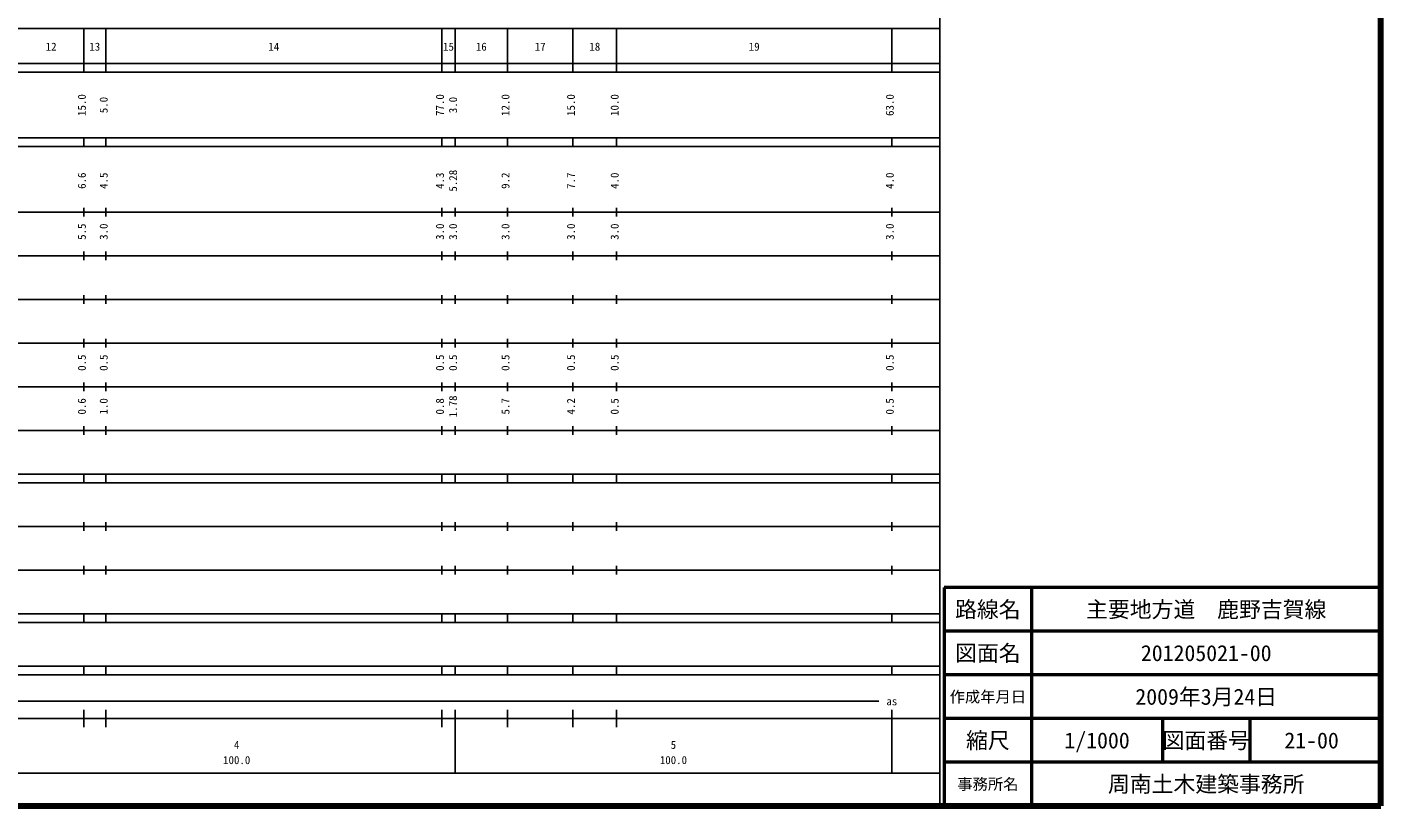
# Model space of a CAD drawing. Units: millimetres on the paper, enlarged 1000 times. Extents: x 40000 to 168222487, y 20000 to 95225744.
# Drawn here: x 370001 to 680000, y 20000 to 198357 of the extents above; entities that cross this region are included whole.
import ezdxf
from ezdxf.enums import TextEntityAlignment as Align

# ---------------------------------------------------------------- set-up
doc = ezdxf.new("R2010")
doc.units = ezdxf.units.MM
doc.header["$LTSCALE"] = 1000
for name, color, linetype, lineweight in [('M-TTL', 2, 'Continuous', 140), ('M-TTL-BAND', 7, 'Continuous', 25), ('M-TTL-FRAM', 2, 'Continuous', 50), ('M-TTL-LINE', 7, 'Continuous', 50)]:
    doc.layers.add(name, color=color, linetype=linetype, lineweight=lineweight)
doc.layers.add('M-TTL-TXT', color=7, linetype='Continuous')
doc.styles.add('ＭＳ ゴシック', font='')
doc.styles.get('ＭＳ ゴシック').set_extended_font_data('MS Gothic')

msp = doc.modelspace()

# ---------------------------------------------------------------- linework, layer by layer
at = {"layer": 'M-TTL'}
for p, q in [((680000, 20000), (680000, 380000)), ((40000, 20000), (680000, 20000))]:
    msp.add_line(p, q, dxfattribs=at)
at = {"layer": 'M-TTL-BAND'}
for p, q in [((579000, 20000), (579000, 370000)), ((68000, 198000), (579000, 198000)), ((383000, 188000), (383000, 198000)), ((388000, 188000), (388000, 198000)), ((465000, 188000), (465000, 198000)), ((468000, 188000), (468000, 198000)), ((480000, 188000), (480000, 198000)), ((495000, 188000), (495000, 198000)), ((505000, 188000), (505000, 198000)), ((568000, 188000), (568000, 198000)), ((40000, 190000), (579000, 190000)), ((40000, 188000), (579000, 188000)), ((40000, 173000), (579000, 173000)), ((40000, 171000), (579000, 171000)), ((383000, 171000), (383000, 173000)), ((388000, 171000), (388000, 173000)), ((465000, 171000), (465000, 173000)), ((468000, 171000), (468000, 173000)), ((480000, 171000), (480000, 173000)), ((495000, 171000), (495000, 173000)), ((505000, 171000), (505000, 173000)), ((568000, 171000), (568000, 173000)), ((40000, 156000), (579000, 156000)), ((383000, 155000), (383000, 157000)), ((388000, 155000), (388000, 157000)), ((465000, 155000), (465000, 157000)), ((468000, 155000), (468000, 157000)), ((480000, 155000), (480000, 157000)), ((495000, 155000), (495000, 157000)), ((505000, 155000), (505000, 157000)), ((568000, 155000), (568000, 157000)), ((46000, 146000), (579000, 146000)), ((383000, 145000), (383000, 147000)), ((388000, 145000), (388000, 147000)), ((465000, 145000), (465000, 147000)), ((468000, 145000), (468000, 147000)), ((480000, 145000), (480000, 147000)), ((495000, 145000), (495000, 147000)), ((505000, 145000), (505000, 147000)), ((568000, 145000), (568000, 147000)), ((383000, 135000), (383000, 137000)), ((388000, 135000), (388000, 137000)), ((465000, 135000), (465000, 137000)), ((468000, 135000), (468000, 137000)), ((480000, 135000), (480000, 137000)), ((495000, 135000), (495000, 137000)), ((505000, 135000), (505000, 137000)), ((568000, 135000), (568000, 137000)), ((52000, 136000), (579000, 136000)), ((46000, 126000), (579000, 126000)), ((383000, 125000), (383000, 127000)), ((388000, 125000), (388000, 127000)), ((465000, 125000), (465000, 127000)), ((468000, 125000), (468000, 127000)), ((480000, 125000), (480000, 127000)), ((495000, 125000), (495000, 127000)), ((505000, 125000), (505000, 127000)), ((568000, 125000), (568000, 127000)), ((52000, 116000), (579000, 116000)), ((383000, 115000), (383000, 117000)), ((388000, 115000), (388000, 117000)), ((465000, 115000), (465000, 117000)), ((468000, 115000), (468000, 117000)), ((480000, 115000), (480000, 117000)), ((495000, 115000), (495000, 117000)), ((505000, 115000), (505000, 117000)), ((568000, 115000), (568000, 117000)), ((46000, 106000), (579000, 106000)), ((383000, 105000), (383000, 107000)), ((388000, 105000), (388000, 107000)), ((465000, 105000), (465000, 107000)), ((468000, 105000), (468000, 107000)), ((480000, 105000), (480000, 107000)), ((495000, 105000), (495000, 107000)), ((505000, 105000), (505000, 107000)), ((568000, 105000), (568000, 107000)), ((40000, 96000), (579000, 96000)), ((40000, 94000), (579000, 94000)), ((383000, 94000), (383000, 96000)), ((388000, 94000), (388000, 96000)), ((465000, 94000), (465000, 96000)), ((468000, 94000), (468000, 96000)), ((480000, 94000), (480000, 96000)), ((495000, 94000), (495000, 96000)), ((505000, 94000), (505000, 96000)), ((568000, 94000), (568000, 96000)), ((49000, 84000), (579000, 84000)), ((383000, 83000), (383000, 85000)), ((388000, 83000), (388000, 85000)), ((465000, 83000), (465000, 85000)), ((468000, 83000), (468000, 85000)), ((480000, 83000), (480000, 85000)), ((495000, 83000), (495000, 85000)), ((505000, 83000), (505000, 85000)), ((568000, 83000), (568000, 85000)), ((383000, 73000), (383000, 75000)), ((388000, 73000), (388000, 75000)), ((465000, 73000), (465000, 75000)), ((468000, 73000), (468000, 75000)), ((480000, 73000), (480000, 75000)), ((495000, 73000), (495000, 75000)), ((505000, 73000), (505000, 75000)), ((568000, 73000), (568000, 75000)), ((40000, 74000), (579000, 74000)), ((40000, 64000), (579000, 64000)), ((40000, 62000), (579000, 62000)), ((383000, 62000), (383000, 64000)), ((388000, 62000), (388000, 64000)), ((465000, 62000), (465000, 64000)), ((468000, 62000), (468000, 64000)), ((480000, 62000), (480000, 64000)), ((495000, 62000), (495000, 64000)), ((505000, 62000), (505000, 64000)), ((568000, 62000), (568000, 64000)), ((40000, 52000), (579000, 52000)), ((40000, 50000), (579000, 50000)), ((383000, 50000), (383000, 52000)), ((388000, 50000), (388000, 52000)), ((465000, 50000), (465000, 52000)), ((468000, 50000), (468000, 52000)), ((480000, 50000), (480000, 52000)), ((495000, 50000), (495000, 52000)), ((505000, 50000), (505000, 52000)), ((568000, 50000), (568000, 52000)), ((71000, 44000), (565000, 44000)), ((383000, 38000), (383000, 42000)), ((388000, 38000), (388000, 42000)), ((465000, 38000), (465000, 42000)), ((468000, 27500), (468000, 42000)), ((480000, 38000), (480000, 42000)), ((495000, 38000), (495000, 42000)), ((505000, 38000), (505000, 42000)), ((568000, 27500), (568000, 42000)), ((40000, 40000), (579000, 40000)), ((68000, 27500), (579000, 27500))]:
    msp.add_line(p, q, dxfattribs=at)
at = {"layer": 'M-TTL-FRAM'}
for p, q in [((680000, 70000), (580000, 70000)), ((580000, 70000), (580000, 20000))]:
    msp.add_line(p, q, dxfattribs=at)
at = {"layer": 'M-TTL-LINE'}
for p, q in [((600000, 70000), (600000, 20000)), ((680000, 60000), (580000, 60000)), ((680000, 50000), (580000, 50000)), ((680000, 40000), (580000, 40000)), ((630000, 40000), (630000, 30000)), ((650000, 40000), (650000, 30000)), ((680000, 30000), (580000, 30000))]:
    msp.add_line(p, q, dxfattribs=at)

# ---------------------------------------------------------------- texts
at = {"layer": 'M-TTL-BAND', "style": 'ＭＳ ゴシック'}
for s, p in [('12', (375500, 192405)), ('13', (385500, 192405)), ('14', (426500, 192405)), ('15', (466500, 192405)), ('16', (474000, 192405)), ('17', (487500, 192405)), ('18', (500000, 192405)), ('19', (536500, 192405)), ('as', (568000, 42500)), ('4', (418000, 32523)), ('5', (518000, 32523)), ('100.0', (418000, 29033)), ('100.0', (518000, 29033))]:
    msp.add_text(s, height=1833, dxfattribs=at).set_placement(p, align=Align.BOTTOM_CENTER)
for s, p in [('15.0', (384000, 180500)), ('5.0', (389000, 180500)), ('77.0', (466000, 180500)), ('3.0', (469000, 180500)), ('12.0', (481000, 180500)), ('15.0', (496000, 180500)), ('10.0', (506000, 180500)), ('63.0', (569000, 180500)), ('6.6', (384000, 163174)), ('4.5', (389000, 163174)), ('4.3', (466000, 163174)), ('5.28', (469000, 163174)), ('9.2', (481000, 163174)), ('7.7', (496000, 163174)), ('4.0', (506000, 163174)), ('4.0', (569000, 163174)), ('5.5', (384000, 151500)), ('3.0', (389000, 151500)), ('3.0', (466000, 151500)), ('3.0', (469000, 151500)), ('3.0', (481000, 151500)), ('3.0', (496000, 151500)), ('3.0', (506000, 151500)), ('3.0', (569000, 151500)), ('0.5', (384000, 121500)), ('0.5', (389000, 121500)), ('0.5', (466000, 121500)), ('0.5', (469000, 121500)), ('0.5', (481000, 121500)), ('0.5', (496000, 121500)), ('0.5', (506000, 121500)), ('0.5', (569000, 121500)), ('0.6', (384000, 111500)), ('1.0', (389000, 111500)), ('0.8', (466000, 111500)), ('1.78', (469000, 111500)), ('5.7', (481000, 111500)), ('4.2', (496000, 111500)), ('0.5', (506000, 111500)), ('0.5', (569000, 111500))]:
    msp.add_text(s, height=1833, rotation=90, dxfattribs=at).set_placement(p, align=Align.BOTTOM_CENTER)
at = {"layer": 'M-TTL-TXT', "style": 'ＭＳ ゴシック'}
for s, height, p in [('路線名', 3666, (590000, 65000)), ('路線名', 3666, (590000, 65000)), ('主要地方道\u3000鹿野吉賀線', 3666, (640000, 65000)), ('図面名', 3666, (590000, 55000)), ('図面名', 3666, (590000, 55000)), ('201205021-00', 3666, (640000, 55000)), ('作成年月日', 2566, (590000, 45000)), ('作成年月日', 2566, (590000, 45000)), ('2009年3月24日', 3666, (640000, 45000)), ('縮尺', 3666, (590000, 35000)), ('縮尺', 3666, (590000, 35000)), ('図面番号', 3666, (640000, 35000)), ('図面番号', 3666, (640000, 35000)), ('1/1000', 3666, (615000, 35000)), ('21-00', 3666, (664125, 35000)), ('事務所名', 2566, (590000, 25000)), ('事務所名', 2566, (590000, 25000)), ('周南土木建築事務所', 3666, (640000, 25000))]:
    msp.add_text(s, height=height, dxfattribs=at).set_placement(p, align=Align.MIDDLE_CENTER)

doc.saveas('drawing.dxf')
